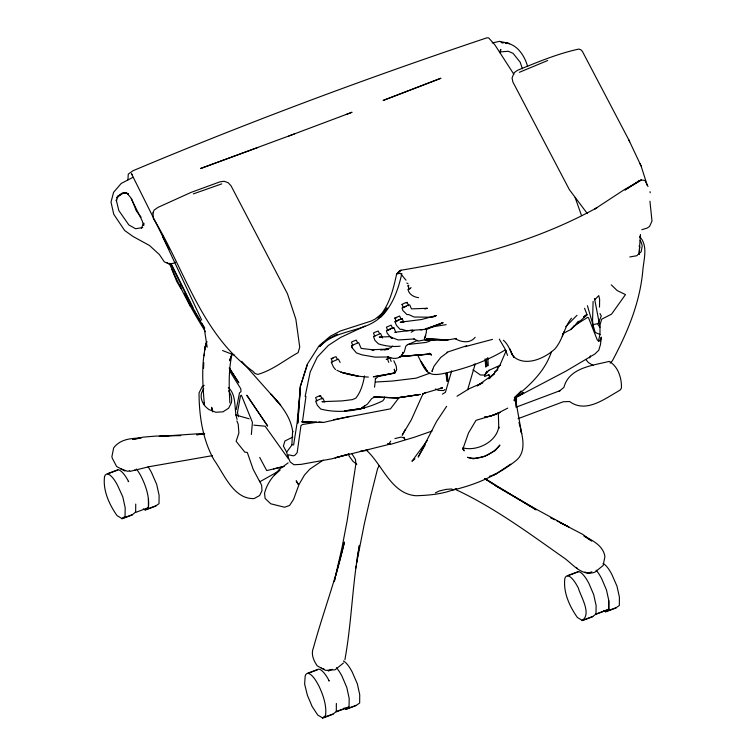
<?xml version="1.0" encoding="UTF-8"?>
<svg xmlns="http://www.w3.org/2000/svg" width="756" height="756" viewBox="0 0 756 756"><rect width="100%" height="100%" fill="white"/><g stroke="black" fill="none" stroke-linecap="round" stroke-linejoin="round"><path stroke-width="1.13" d="M135.73 504.091L135.664 512.426L148.403 507.645L148.393 498.913M148.412 507.427C149.65 497.278 145.974 486.24 141.381 476.875A23.36 7.201 69.4 0 0 136.401 469.051M336.363 703.458L336.288 711.793L349.036 707.011L349.187 698.393L346.787 687.45L342.014 676.233A23.36 7.201 69.4 0 0 336.429 667.709M599.508 307.125L599.621 299.263L598.761 295.596L594.755 299.763M640.332 237.875L640.408 234.464M203.544 368.342L203.78 362.644M516.565 397.07L516.187 406.482L515.951 402.154M325.524 715.686C326.923 705.631 323.067 694.613 318.569 685.295L318.181 684.7A22.567 6.955 69.4 0 0 305.169 676.11L304.64 684.152L307.39 695.312L312.152 706.52L317.737 715.044L322.576 717.917L325.675 715.45M127.944 179.815L128.265 174.173L133.009 170.733C249.215 121.848 367.425 77.821 486.958 37.8L488.641 37.885L494.764 44.698L513.891 74.315M639.67 247.023L639.075 254.441L640.36 235.711M593.12 301.417L592.543 320.676L593.29 327.717M251.361 434.52L252.428 422.358L241.391 395.199L240.474 395.832L237.469 412.54L238.461 416.726M293.593 445.076L297.155 422.519L300.406 386.259L297.788 423.19L300.519 385.872L307.238 364.335L319.098 345.728L330.429 336.155L340.436 330.967L371.12 321.073L375.08 319.108L381.95 313.664L378.558 317.407C389.349 305.49 393.281 289.454 396.598 274.154L399.707 270.686L400.954 270.251C468.871 259.024 536.259 241.202 596.9 207.749L595.085 208.854M485.787 366.868L486.363 358.637L487.195 366.046L485.787 366.868L485.012 358.911M498.327 412.634L498.79 428.378L498.762 427.064C496.267 442.137 476.913 451.455 463.163 447.939M204.224 355.764L204.47 353.449M204.829 349.971L205.197 346.494M374.56 387.233L375.552 378.151L375.345 378.888L378.066 376.62L394.074 373.058L373.332 376.79L394.717 373.19L396.664 369.864L396.248 366.084L393.829 360.706M384.464 397.07L384.237 398.932L382.763 400.86C363.74 410.054 341.466 414.345 320.733 409.053L317.35 405.31L315.611 401.105L322.746 398.043L324.74 402.126M402.683 352.315L402.457 354.214C399.612 359.62 392.298 358.977 387.563 356.832L388.962 356.983M600.037 340.89L601.379 337.299L600.491 344.538L598.752 350.264L594.802 354.073L565.875 371.177L516.584 397.089M291.854 445.256L292.61 431.014L292.742 432.12C291.003 417.01 280.92 404.961 271.017 394.169L280.693 405.207L241.684 361.292M305.944 396.39L302.476 421.716L323.275 422.481L349.99 416.367M356.492 562.606L356.889 560.3M357.276 558.004L357.673 555.698M358.06 553.401L359.431 545.35C352.334 583.216 351.786 621.942 344.897 659.79M355.641 568.455L356.048 566.168M356.454 563.881L364.288 524.031L370.827 495.596L377.575 468.711L379.087 465.781M364.543 375.921C363.069 383.793 360.933 391.873 355.774 398.185L352.372 399.622L342.241 400.897L321.943 401.672L323.559 401.814M205.736 346.692L206.728 341.58C200.945 361.973 202.646 384.095 204.422 405.15M236.212 409.601L239.501 392.874L240.975 391.655L240.843 388.877L229.607 370.856M500.132 52.863L500.831 49.405L500.17 50.86M305.122 396.484L310.196 371.99L317.255 357.125L328.35 345.416L340.569 337.469L364.978 326.063M425.741 335.418L424.371 339.038L426.318 332.649L426.554 328.274L426.119 329.578L442.94 322.717L424.437 329.418L406.586 330.741L401.634 329.229L400.17 329.446L396.531 325.449L394.859 321.546L401.994 318.474L403.827 322.217L400.236 322.217L421.602 319.505L436.297 315.498M334.209 581.562L342.118 547.079L347.24 520.26L355.887 463.91L355.5 459.478L352.031 453.978M516.14 396.938L515.101 401.379L517.293 395.218M598.393 341.258L599.999 334.483L599.99 327.15L594.528 298.488M401.833 273.53C398.299 289.293 392.751 305.348 381.005 316.953L377.972 318.153M334.313 581.572L335.182 578.179M335.758 575.921L344.452 542.033C336.335 577.867 323.19 612.228 313.494 647.599C310.707 654.072 313.542 660.451 317.236 665.847L325.647 670.392L335.069 669.797L343.451 663.031M120.601 468.805L127.84 471.338L129.692 470.638M321.234 668.172L324.248 669.211M432.63 369.278L432.007 371.508L434.001 366.159L440.767 357.427L447.637 352.305M467.671 389.671L475.184 364.052M599.451 326.781L601.672 319.212L611.576 314.118L625.486 294.604L617.132 290.531L611.254 284.842M206.728 341.58L204.593 348.346L205.537 347.713M231.988 354.356C228.416 370.156 228.992 386.76 229.871 402.882M300.406 386.259L307.352 364.817M451.682 370.818L445.416 392.298L442.364 394.141M589.737 357.928L590.436 355.792M231.421 355.462L229.531 360.81L231.894 354.555M462.776 449.253L468.531 432.904L476.015 420.327L495.189 414.6L507.739 408.117M513.39 356.548C525.571 366.991 544.386 358.533 554.715 349.121C562.785 340.266 563.938 327.48 571.489 318.21M562.284 336.146L563.995 331.837M551.521 351.531C545.208 371.026 529.956 385.314 514.345 397.713L521.281 391.032L516.934 395.577L514.127 400.264L516.357 396.201M601.379 337.299L599.99 340.701L598.686 341.003L597.249 339.907L588.489 317.662L587.535 317.435L573.71 326.101M598.176 323.426L601.285 316.017L599.98 313.56M506.255 350.576L499.971 365.101L494.887 372.67L488.792 378.784L494.396 373.738L477.083 385.9L481.969 383.188M141.353 228.199L143.801 223.114L143.914 225.279M203.751 388.584L201.417 393.224A23.994 18.702 -4.8 0 0 209.147 409.657L215.772 412.256L222.954 411.831L228.633 408.202L231.43 402.627A23.994 18.702 -4.8 0 0 228.605 390.795M405.329 429.313L402.211 435.229L411.387 419.684L423.143 393.479L422.585 394.235L425.685 392.43L424.078 393.318L442.421 387.79L440.956 387.837L442.279 388.008M425.222 444.84L418.181 457.096L436.599 421.404L446.645 406.312M485.947 373.124L487.1 371.168L484.728 375.099L480.334 374.948L472.991 369.797M387.667 443.479L388.877 444.141L390.691 441.098M514.127 400.264L517.17 395.199M577.026 315.271L565.705 326.705M116.717 197.779L117.7 196.314L121.952 193.375L124.598 192.515L128.161 193.801L124.598 192.515L117.7 196.314L116.433 201.058L116.226 199.915L118.815 210.546L128.822 224.919L135.551 228.737L142.752 227.547M321.149 344.793L319.835 346.683C337.97 326.138 374.154 334.369 387.015 307.9L380.854 315.989M399.026 397.656L390.474 408.854L333.689 419.675M253.818 425.146L265.167 426.204L288.329 458.741L286.637 452.164L292.128 444.708M427.235 440.512L411.944 461.255L414.968 458.854M484.728 375.099L489.047 370.279L488.631 370.506L500.396 365.148M392.496 346.087L391.107 347.618L384.398 349.782L388.603 349.395M562.436 333.868L570.657 329.578L573.747 326.261M576.072 323.785L578.397 321.3M610.158 363.163L612.379 360.801C627.272 332.867 639.67 303.487 642.713 271.65C643.469 260.215 648.582 245.87 639.633 236.6M104.536 476.743C102.759 490.285 109.214 504.564 117.104 515.677L121.952 518.559L125.042 516.414L125.194 507.796L122.793 496.862L117.549 485.333A22.567 6.955 69.4 0 0 104.536 476.743L104.404 476.989M577.612 322.68L579.342 321.13M583.66 317.246L586.259 314.921L583.651 316.858M570.657 329.578L587.072 314.827L584.577 308.24M117.038 197.77L121.952 193.375L127.112 193.375L130.712 197.647L142.355 221.168L143.47 225.354M322.018 344.084L325.477 341.258M475.155 337.318C470.147 343.687 461.34 342.345 455.14 338.631L456.35 338.48L447.817 339.926L424.683 339.756L434.87 339.784M147.524 508.098L145.313 509.78L155.934 505.792L159.025 503.657L159.1 495.312L156.69 484.379L151.531 472.576A22.567 6.955 69.4 0 0 148.063 466.83M489.312 476.346L494.774 474.711L510.725 464.146M348.885 706.907L336.373 711.519L333.198 713.929L323.644 717.52M344.008 707.994L345.946 709.147L348.147 707.465M582.262 620.392C591.986 613.787 580.457 596.04 578.245 587.762L577.858 587.176A22.567 6.955 69.4 0 0 564.845 578.576C563.069 592.128 569.523 606.407 577.423 617.52L582.262 620.392L592.884 616.405L596.059 613.985L608.797 609.204L608.873 600.869L606.463 589.926L601.691 578.709A23.36 7.201 69.4 0 0 596.115 570.185M603.685 610.47L605.622 611.623L608.722 609.053M444.868 389.567L443.555 390.559L438.376 390.323L435.532 388.971M583.604 317.416L587.072 314.827M288.149 462.861L279.54 469.136L274.73 474.844L280.051 469.93C272.491 475.789 266.915 483.972 264.534 493.271L265.129 498.45L270.743 503.789L284.577 507.238L289.614 505.462L293.602 499.281L299.064 484.379L304.488 475.023L309.894 469.07L323.171 460.13M163.23 236.165L162.606 236.609L201.654 320.081M364.666 405.953L361.614 408.108L367.473 404.063L371.782 398.516L374.286 397.174L397.098 397.845L418.484 394.812M410.177 288.584L409.308 289.179L407.956 285.881L408.816 285.286M431.912 339.567L429.37 341.296L425.864 342.449L407.314 344.556M401.011 319.287L402.362 318.72M395.917 332.621L393.923 327.849L392.818 328.576L391.164 325.137L386.392 327.187L387.743 330.485L390.975 328.898M403.373 307.739L402.022 304.441L404.895 302.948L407.2 302.381L408.609 305.66L408.051 305.632M406.246 303.014L407.2 302.381M595.161 208.769L623.672 190.068L641.296 179.985L644.962 180.457L648.024 186.543M204.186 385.314L202.239 386.562L199.036 392.959C199.14 415.932 202.608 439.425 213.92 459.742C224.041 473.832 233.339 499.281 254.092 498.591L259.61 495.549L261.992 490.653L261.633 485.267L259.573 481.118M435.418 492.836L439.245 490.994L446.002 489.397L451.729 488.981L453.071 489.982C475.826 484.785 497.76 475.127 516.074 460.546C527.414 451.256 522.084 434.445 518.975 422.472M505.433 349.801C487.563 360.688 467.737 367.803 447.448 372.604C432.923 376.186 426.611 375.883 421.035 361.377L427.65 371.687L422.037 363.797L418.115 356.057M457.04 396.21L468.985 388.811L482.942 382.649M352.825 345.473L351.474 342.175L352.702 341.457L356.256 340.115L357.56 342.742M399.423 319.769L396.182 321.357L394.83 318.059L399.603 316.008L401.266 319.448M388.537 356.993L375.033 357.134L361.944 354.847L356.416 352.91L352.353 348.062L351.502 345.653L358.637 342.591L361.151 348.403L374.078 349.933L371.839 349.839M374.806 336.382L373.455 333.084L374.674 332.366L378.227 331.034L379.531 333.651M332.583 362.001L331.232 358.703L332.451 357.985L336.004 356.652L337.308 359.28M316.944 400.926L315.592 397.628L318.796 396.059L320.62 395.738L322.018 399.017M319.391 396.456L320.62 395.738M368.569 449.433L366.83 450.453L360.338 451.171M411.17 332.215L413.844 330.655M446.125 373.748L447.278 373.086L447.854 381.118L446.796 381.222L446.125 373.748L447.854 381.118M278.104 471.46L259.79 481.789L253.203 469.381L247.306 452.466L244.812 452.135L236.137 441.296L238.896 432.961L238.206 424.135L236.855 420.865M494.377 371.914L496.862 370.572M326.762 339.642L337.299 334.19M391.532 338.348L392.468 337.875L391.532 338.348L387.242 333.32L386.41 330.665L391.192 328.321L393.923 327.849M175.458 262.266L173.436 263.286L169.164 263.92L164.326 261.841L159.346 254.517L149.471 245.473L133.198 236.59L124.636 230.476L113.759 214.279L111.009 202.079L113.589 192.317L121.215 183.443L133.037 177.291M292.837 437.062L284.946 440.975L283.387 446.059L286.637 452.164M456.293 488.574C443.866 494.027 429.484 495.322 416.027 495.738C390.909 493.895 382.46 464.345 365.98 449.801M435.787 315.724L432.479 317.218L414.061 317.029L408.665 314.553L406.974 314.6L402.891 310.536L402.012 307.966L408.911 304.848L409.752 304.895L411.425 308.883L427.225 308.297M411.084 287.667L407.938 289.425C409.024 294.547 413.834 297.08 418.569 297.684M517.34 396.087L523.653 393.205L517.142 396.191M404.347 307.106L406.284 306.227M473.776 364.628L474.759 364.184M484.52 376.564L488.745 374.692L489.982 377.66M417.728 340.313L407.673 344.689L405.84 346.116L404.233 351.965L400.727 356.492L399.168 357.305L400.907 356.596L429.635 354.044L431.005 354.073L401.521 356.331L429.635 354.044L431.525 355.093L429.484 353.213M519.363 72.302L547.694 60.508M346.305 114.439L352.05 112.257L288.849 135.995M394.925 438.593L401.105 437.081L404.063 437.875L404.8 439.359L403.817 437.223M107.333 473.757L117.955 469.76A23.36 7.201 69.4 0 1 128.643 481.657L128.17 481.345M108.316 473.634L117.87 470.043M121.952 518.559L132.574 514.571L135.664 512.001M121.867 518.833L132.489 514.845M155.849 506.066L145.228 510.064L143.29 508.911M516.008 407.21L560.007 390.691L559.043 391.334L563.938 387.337C569.022 367.529 592.855 365.545 609.185 361.387C618.153 366.509 621.725 378.038 621.451 387.847L620.515 389.709L617.898 391.419C603.902 399.395 585.55 413.371 569.608 401.512L563.22 401.776L518.106 418.673M307.966 673.114L318.588 669.126A23.36 7.201 69.4 0 1 329.266 681.024L328.803 680.712M567.652 575.59L578.264 571.602A23.36 7.201 69.4 0 1 588.952 583.5L593.725 594.707L596.125 605.65L595.974 614.269L608.722 609.487L608.703 600.755M307.881 673.398L317.444 669.807M567.567 575.874L578.179 571.886M332.186 669.306L328.217 670.619M591.863 571.782L588.149 573.18L584.927 572.037M328.378 670.978L330.24 670.288M588.064 573.454L589.926 572.755M345.946 709.147L356.567 705.159L359.658 703.023L359.724 694.679L357.323 683.745L352.164 671.942A22.567 6.955 69.4 0 0 343.366 661.018M605.622 611.623L616.244 607.635L619.334 605.49L619.41 597.155L617 586.212L611.84 574.409A22.567 6.955 69.4 0 0 603.052 563.485M322.5 718.2L333.112 714.212M345.861 709.421L356.482 705.433M582.177 620.676L592.798 616.688M605.537 611.897L616.159 607.909M425.023 329.408L442.988 322.699M466.717 345.738L447.013 352.23M257.73 147.552L200.548 168.531L294.575 133.869M430.098 373.105L416.121 378.161L392.194 381.062L375.534 382.035M193.338 193.895L221.725 183.878M432.111 431.005L414.458 437.204L391.41 444.103L388.168 444.377L390.058 444.141L335.163 457.824L348.516 454.129M493.281 474.692L496.654 473.615M641.835 229.72L647.344 227.991L649.593 226.375L651.993 221.045L649.943 201.181M396.654 317.737L394.83 318.059M396.796 321.309L395.227 321.791L396.437 321.527M333.056 358.382L331.232 358.703M387.932 359.147L386.221 359.45L390.918 357.683M391.665 338.282L392.903 337.932L398.185 339.964L414.609 338.934M349.234 453.997L332.319 458.712L301.096 464.382L293.961 464.742L290.191 461.982L287.781 456.265L288.508 454.8L293.394 455.849L295.265 454.961L297.174 452.598L300.945 425.656L302.466 424.494L316.49 422.292M492.506 339.387L465.016 346.683M398.355 273.738L400.302 273.237L405.981 280.192M412.719 330.098L394.698 332.309M284.19 466.499L266.688 470.572L259.695 457.408M593.129 324.693L597.259 323.681L599.99 327.15M273.549 468.89L281.544 466.943M446.135 324.636L431.185 327.046M492.194 42.922L499.574 41.344L509.62 43.574L505.348 43.045M426.724 308.344L424.626 308.779L427.423 308.382M129.852 471.413L149.13 466.698L212.379 455.651M364.411 408.098L344.509 410.933L364.411 408.098L359.128 408.901M629.776 256.964L636.694 255.755L641.154 251.71L642.194 246.163A23.994 17.87 4.6 0 0 640.19 240.446M138.972 438.395L132.593 439.416L143.243 437.129L156.048 436.08L180.76 435.617M388.537 349.178L380.542 350M204.715 433.878L196.664 434.738L203.657 434.02M204.205 433.349L159.261 436.401L168.456 436.136M500.406 51.899L508.249 51.276L513.078 53.355L520.213 62.257L522.377 68.768M141.098 438.055C131.005 438.225 120.213 439.113 113.646 447.892L111.869 456.822L112.446 458.542L116.613 466.49L125.023 471.035M400.17 346.154C392.827 347.023 385.428 346.106 378.472 343.876L374.976 340.446L373.473 336.562L380.608 333.5L382.527 337.998M308.25 421.47L301.663 421.81L316.679 422.358M371.848 349.745L387.658 349.092M391.022 336.609L379.266 337.063L381.912 337.393M407.956 285.881L408.627 285.863M447.325 339.822L424.664 339.831L418.229 341.117L413.844 338.981M402.022 304.441L402.579 304.47M368.38 377.093C357.739 376.365 346.503 375.052 336.892 370.26M318.909 421.971L323.275 422.481M505.424 43.016C517.123 43.98 524.806 56.076 527.612 66.509M420.336 329.682L422.009 329.918M388.877 444.141L389.784 444.311M249.074 418.777L235.645 414.978M234.284 355.131L222.557 350.529M594.67 332.196L599.999 334.483M550.406 517.68L554.639 519.75M556.766 520.78L582.696 534.35L591.664 540.984L584.001 536.042C592.808 540.644 603.175 545.577 604.913 556.577L603.137 565.507L594.745 572.273C582.271 576.412 573.88 565.384 565.195 558.75C529.947 533.972 495.076 507.956 455.868 489.633M559.553 522.368L568.937 527.036L536.514 509.355L494.783 485.229L536.202 509.856L484.936 478.624M166.603 262.578L169.164 263.92M593.139 365.403L588.442 362.606L585.815 359.497M406.813 282.999L408.042 283.736M484.794 478.652L494.537 484.851L484.681 478.548M608.722 609.147L608.571 609.383M595.974 613.938L595.822 614.165M148.412 507.314L148.252 507.541M356.823 464.241L353.137 461.51L349.168 456.161L348.497 454.139M228.378 387.611C237.167 395.577 233.642 409.015 237.1 419.4M587.384 213.674L569.372 189.661L512.889 81.988L512.048 78.029L513.485 74.362L514.269 72.623L517.51 70.299C537.525 62.134 557.682 53.619 578.869 49.064L580.958 49.839L582.413 51.427L628.708 139.699L641.041 165.857L647.334 185.551M503.383 340.266C508.835 344.774 510.309 351.748 514.023 357.305L511.245 352.948M335.522 369.571L333.443 367.029L331.251 362.19L338.386 359.119L340.124 362.464M132.517 175.061L131.478 173.729L169.079 249.225M141.145 217.246L136.345 210.952L131.431 198.469M639.018 246.021L639.793 247.146M229.21 368.03L238.801 382.81L229.37 367.974M463.003 449.064L464.118 450.841L463.107 447.552M205.556 331.799C191.684 309.951 179.635 287.015 169.325 263.277M195.87 313.088L200.624 321.12M201.814 323.133L204.791 328.151M204.385 328.302L194.868 312.237L170.809 263.967M499.281 339.123L504.923 348.733L507.56 355.396M190.314 306.246L184.559 293.715M171.215 263.816L193.177 307.89M194.226 309.988L195.275 312.086M640.058 163.75L641.041 165.857M628.708 139.699L629.691 141.807M390.342 359.431L391.183 361.425M387.941 360.338L388.773 362.332M171.914 269.457L176.8 281.572L181.128 288.764L179.975 284.388M490.096 377.716L488.896 374.617M510.602 350.756L509.96 349.055L512.266 354.933M575.136 197.486L581.544 215.668M351.502 345.653L352.353 348.062M587.431 305.736L595.246 332.649M520.657 430.57L521.649 433.557L516.046 402.154M650.009 191.665L650.236 192.78M204.139 327.849L207.182 347.184M212.653 411.67L211.633 407.342L212.691 411.755M497.401 366.726L497.684 370.119M487.809 357.522L488.263 365.687M204.252 404.375A20.289 15.356 3.6 0 1 204.394 402.419M152.977 212.909L153.411 218.475C184.795 269.892 201.635 334.747 252.92 371.262L254.876 373.398L257.701 374.418C272.396 370.364 284.814 359.941 298.11 352.665L299.735 347.089L295.851 319.202L287.46 293.744L231.043 185.825L228.227 182.754L224.163 181.298L219.939 181.837L190.966 192.44L158.051 207.342L154.054 210.159L152.977 212.909M394.915 371.886L394.717 373.19L394.33 369.164L394.915 371.886M296.239 480.939L298.289 484.35L296.239 480.939M499.82 445.171L495.142 450.633L484.624 456.331L473.36 458.816L467.454 457.323C479.181 460.735 492.421 454.384 499.82 445.171M397.836 272.784L396.598 274.154L400.954 270.251L397.836 272.784M523.18 392.581L519.259 395.681L523.18 392.581M639.075 180.788L624.947 190.011L641.296 179.985L639.075 180.788M435.9 315.649L433.821 316.67L435.891 315.677M134.445 470.43L135.05 470.232L134.445 470.43M500.066 412.436L490.323 416.235L484.587 417.029L489.992 416.225L500.066 412.436M440.776 78.303L383.264 100.406L440.776 78.303M420.204 394.415L397.713 397.883L373.681 396.985L397.098 397.845L420.204 394.415M390.058 444.141L387.771 444.481L390.058 444.141M447.817 339.926L426.535 338.754L447.817 339.926M503.269 42.752L501.105 42.497L503.212 42.771M358.042 376.11L341.192 372.283L358.042 376.11M576.923 568.323L576.469 567.898L577.253 568.663L576.923 568.323M267.586 425.94L246.843 395.312L267.586 425.94"/></g></svg>
